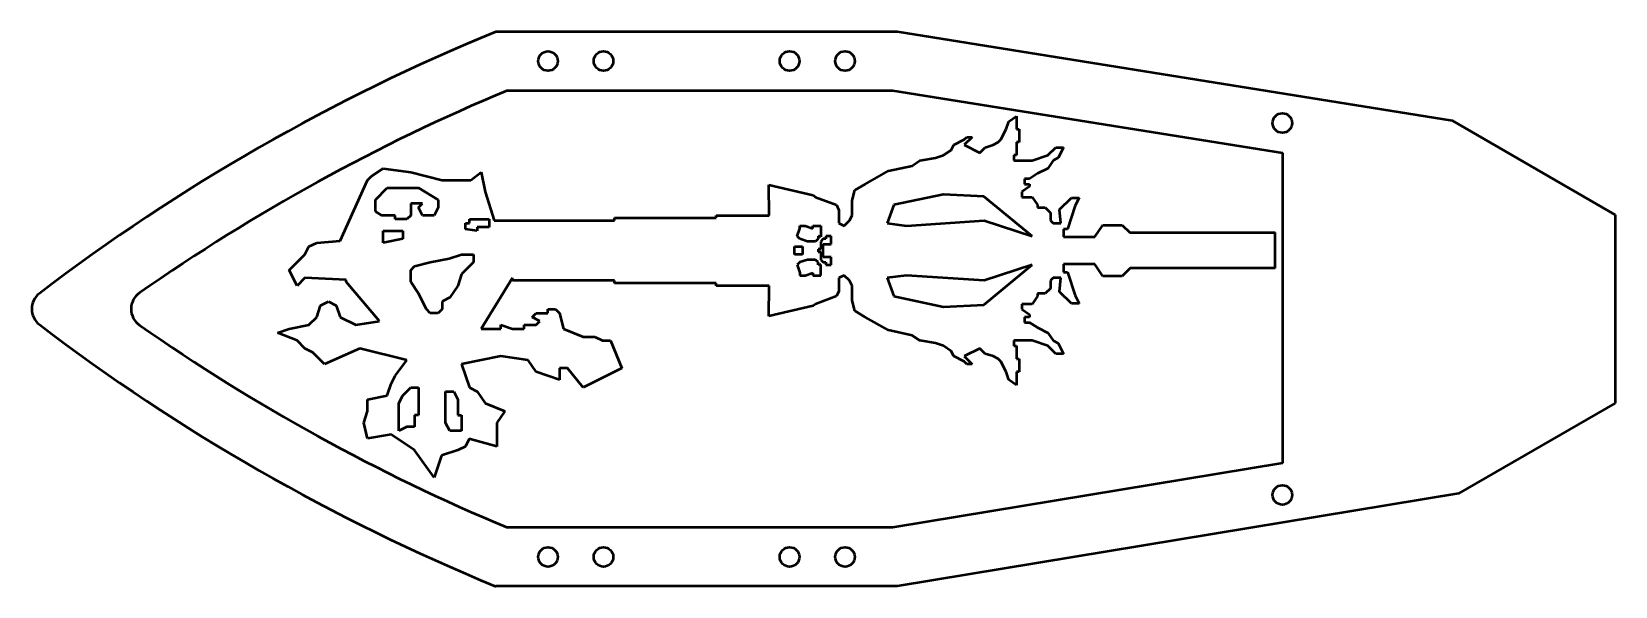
# Model space of a CAD drawing. Header units: millimetres. Extents: x -33 to 210, y 129 to 214.
import ezdxf

# ---------------------------------------------------------------- set-up
doc = ezdxf.new("R2010")
doc.units = ezdxf.units.MM
for name, color, linetype in [('ALL6_3COMP', 7, 'Continuous'), ('CAM5', 7, 'Continuous'), ('KEY3COMP', 7, 'Continuous')]:
    doc.layers.add(name, color=color, linetype=linetype)

# ---------------------------------------------------------------- blocks, each defined once
blk = doc.blocks.new('SE')
at = {"layer": 'ALL6_3COMP', "color": 7, "linetype": 'Continuous', "lineweight": 50}
for p, q in [((38.29, 214.18), (99.79, 214.18)), ((99.79, 214.18), (184.79, 200.54)), ((40.08, 205.18), (99.07, 205.18)), ((99.07, 205.18), (158.79, 195.6)), ((184.79, 200.54), (209.79, 186.11)), ((158.79, 195.6), (158.79, 148.05)), ((209.79, 186.11), (209.79, 157.24)), ((209.79, 157.24), (185.78, 143.38)), ((158.79, 148.05), (99.05, 138.18)), ((185.78, 143.38), (99.79, 129.18)), ((99.05, 138.18), (40.08, 138.18)), ((99.79, 129.18), (38.29, 129.18))]:
    blk.add_line(p, q, dxfattribs=at)
for centre in [(46.29, 209.67), (54.79, 209.68), (83.29, 209.68), (91.79, 209.68), (158.79, 200.18), (158.79, 143.18), (46.29, 133.68), (54.79, 133.68), (83.29, 133.68), (91.79, 133.68)]:
    blk.add_circle(centre, 1.5, dxfattribs=at)
for centre, radius, start, end in [((154.81, -69.91), 307.05, 112.3015, 127.3872), ((154.81, -69.91), 298.05, 112.64, 125.0365), ((-29.81, 171.68), 3, 127.3872, 232.6128), ((-14.58, 171.68), 3, 125.0365, 234.9635), ((154.81, 413.26), 307.05, 232.6128, 247.6985), ((154.81, 413.26), 298.05, 234.9635, 247.36)]:
    blk.add_arc(centre, radius, start, end, dxfattribs=at)
blk = doc.blocks.new('SE1')
at = {"layer": 'KEY3COMP', "color": 7, "linetype": 'Continuous', "lineweight": 50}
for p, q in [((115.66, 197.63), (116.46, 199.23)), ((116.46, 199.23), (116.86, 200.43)), ((116.86, 200.43), (118.06, 201.23)), ((118.06, 201.23), (118.06, 199.23)), ((118.06, 199.23), (118.46, 199.23)), ((118.46, 199.23), (118.46, 197.23)), ((108.06, 196.03), (108.46, 196.83)), ((108.46, 196.83), (110.06, 197.63)), ((110.06, 197.63), (110.46, 198.03)), ((111.26, 198.03), (110.06, 196.83)), ((110.06, 196.83), (112.46, 195.63)), ((110.46, 198.03), (111.26, 198.03)), ((113.26, 196.43), (114.46, 196.83)), ((114.46, 196.83), (115.26, 197.23)), ((115.26, 197.23), (115.66, 197.63)), ((118.46, 197.23), (118.06, 197.23)), ((118.06, 197.23), (118.06, 195.23)), ((102.06, 193.63), (103.26, 194.43)), ((103.26, 194.43), (105.66, 194.83)), ((105.66, 194.83), (106.86, 195.23)), ((106.86, 195.23), (108.06, 196.03)), ((112.46, 195.63), (113.26, 196.43)), ((118.06, 195.23), (117.66, 195.23)), ((117.66, 195.23), (117.66, 194.43)), ((117.66, 194.43), (120.46, 194.43)), ((120.46, 194.43), (122.86, 195.23)), ((122.86, 195.23), (124.06, 196.43)), ((123.66, 194.43), (122.86, 193.23)), ((124.46, 194.83), (123.66, 194.43)), ((124.06, 196.43), (125.26, 196.43)), ((125.26, 196.43), (124.46, 194.83)), ((18.66, 191.43), (19.26, 192.03)), ((19.26, 192.03), (21.06, 193.23)), ((21.06, 193.23), (25.26, 192.63)), ((25.26, 192.63), (30.06, 191.43)), ((34.44, 191.43), (36.06, 192.63)), ((36.06, 192.63), (36.66, 189.63)), ((94.86, 190.83), (98.46, 192.83)), ((98.46, 192.83), (102.06, 193.63)), ((121.26, 192.43), (120.06, 191.63)), ((122.86, 193.23), (121.26, 192.43)), ((14.46, 182.13), (18.66, 191.43)), ((19.86, 188.43), (21.66, 190.23)), ((21.66, 190.23), (26.46, 190.23)), ((26.46, 190.23), (29.46, 188.43)), ((30.06, 191.43), (34.44, 191.43)), ((36.66, 189.63), (38.06, 185.23)), ((80.16, 186.03), (80.1, 190.68)), ((80.1, 190.68), (86.92, 189.1)), ((92.86, 188.28), (93.31, 189.88)), ((93.31, 189.88), (94.86, 190.83)), ((106.86, 189.23), (99.26, 187.63)), ((113.06, 188.93), (106.86, 189.23)), ((120.06, 190.43), (118.86, 189.63)), ((118.86, 189.63), (118.86, 188.83)), ((120.06, 191.63), (119.26, 191.63)), ((119.26, 191.63), (119.26, 190.83)), ((119.26, 190.83), (120.06, 190.83)), ((120.06, 190.83), (120.06, 190.43)), ((19.86, 186.63), (19.86, 188.43)), ((25.26, 187.83), (25.26, 186.03)), ((27.06, 187.83), (25.26, 187.83)), ((26.46, 187.23), (27.06, 187.83)), ((27.06, 186.03), (26.46, 187.23)), ((29.46, 187.23), (28.86, 186.03)), ((29.46, 188.43), (29.46, 187.23)), ((86.92, 189.1), (87.26, 188.83)), ((87.26, 188.83), (90.46, 187.63)), ((90.46, 187.63), (90.86, 186.83)), ((90.86, 186.83), (90.86, 184.83)), ((92.86, 186.03), (92.86, 188.28)), ((99.26, 187.63), (98.23, 184.83)), ((120.46, 182.83), (113.06, 188.93)), ((118.86, 188.83), (120.46, 188.83)), ((120.46, 188.83), (121.26, 187.63)), ((121.26, 187.63), (121.26, 187.23)), ((121.26, 187.23), (122.46, 187.23)), ((122.46, 187.23), (123.26, 186.43)), ((124.66, 186.93), (126.46, 188.73)), ((124.86, 184.83), (124.66, 186.93)), ((127.06, 187.53), (125.86, 183.93)), ((126.46, 188.73), (127.66, 188.73)), ((127.66, 188.73), (127.06, 187.53)), ((20.83, 186.03), (19.86, 186.63)), ((22.86, 186.03), (20.83, 186.03)), ((22.86, 185.43), (22.86, 186.03)), ((24.66, 185.43), (22.86, 185.43)), ((25.26, 186.03), (24.66, 185.43)), ((28.86, 186.03), (27.06, 186.03)), ((33.66, 184.83), (34.26, 184.83)), ((33.66, 183.93), (33.66, 184.83)), ((34.26, 185.43), (37.26, 185.43)), ((34.26, 184.83), (34.26, 185.43)), ((37.26, 185.43), (37.26, 184.23)), ((38.06, 185.23), (56.46, 185.23)), ((56.46, 185.23), (56.46, 185.63)), ((56.46, 185.63), (72.06, 185.63)), ((72.06, 185.63), (72.06, 186.03)), ((72.06, 186.03), (80.16, 186.03)), ((84.86, 184.43), (85.66, 184.43)), ((84.86, 184.03), (84.86, 184.43)), ((85.66, 184.43), (86.86, 184.03)), ((86.86, 184.43), (88.06, 184.43)), ((86.86, 184.03), (86.86, 184.43)), ((88.06, 184.43), (88.06, 182.75)), ((90.86, 184.83), (91.66, 184.43)), ((91.66, 184.43), (92.46, 185.23)), ((92.46, 185.23), (92.86, 186.03)), ((98.23, 184.83), (101.19, 184.43)), ((101.19, 184.43), (113.12, 185.23)), ((113.12, 185.23), (120.46, 182.83)), ((123.26, 186.43), (123.26, 185.23)), ((123.26, 185.23), (123.66, 184.83)), ((123.66, 184.83), (124.86, 184.83)), ((130.06, 182.73), (131.26, 184.53)), ((131.26, 184.53), (134.26, 184.53)), ((134.26, 184.53), (135.41, 183.38)), ((10.86, 181.83), (14.46, 182.13)), ((21.06, 183.63), (24.06, 183.63)), ((21.06, 181.83), (21.06, 183.63)), ((24.06, 182.43), (21.06, 181.83)), ((24.06, 183.63), (24.06, 182.43)), ((35.46, 183.63), (33.66, 183.93)), ((35.46, 184.23), (35.46, 183.63)), ((37.26, 184.23), (35.46, 184.23)), ((84.46, 182.83), (84.86, 184.03)), ((84.86, 182.43), (84.46, 182.83)), ((86.06, 182.03), (84.86, 182.43)), ((87.26, 182.03), (86.06, 182.03)), ((87.66, 182.43), (87.26, 182.03)), ((87.66, 182.83), (87.66, 182.43)), ((88.06, 182.75), (87.66, 182.83)), ((88.46, 182.43), (88.06, 182.03)), ((88.06, 182.03), (88.06, 180.83)), ((88.86, 182.43), (88.46, 182.43)), ((88.86, 182.83), (88.86, 182.43)), ((89.66, 182.83), (88.86, 182.83)), ((89.66, 181.63), (89.66, 182.83)), ((125.86, 183.93), (125.26, 183.93)), ((125.26, 183.93), (125.26, 182.73)), ((125.26, 182.73), (130.06, 182.73)), ((135.41, 183.38), (157.66, 183.38)), ((157.66, 177.93), (157.66, 183.38)), ((6.66, 177.63), (9.06, 180.03)), ((9.06, 180.03), (9.66, 181.23)), ((9.66, 181.23), (10.86, 181.83)), ((31.13, 179.43), (33.06, 180.03)), ((33.06, 180.03), (34.86, 180.03)), ((34.86, 180.03), (34.86, 178.83)), ((84.06, 181.23), (85.26, 181.23)), ((84.06, 180.03), (84.06, 181.23)), ((85.26, 180.03), (84.06, 180.03)), ((85.26, 181.23), (85.26, 180.03)), ((87.66, 180.83), (87.66, 180.43)), ((88.06, 180.83), (87.66, 180.83)), ((87.66, 180.43), (88.06, 180.43)), ((88.06, 180.43), (88.06, 179.23)), ((88.46, 181.63), (89.66, 181.63)), ((88.46, 179.63), (88.46, 181.63)), ((89.66, 179.63), (88.46, 179.63)), ((89.66, 178.43), (89.66, 179.63)), ((7.86, 175.23), (6.66, 177.63)), ((25.26, 177.63), (25.86, 178.23)), ((25.26, 175.83), (25.26, 177.63)), ((25.86, 178.23), (28.26, 178.83)), ((28.26, 178.83), (31.13, 179.43)), ((34.86, 178.83), (33.06, 177.03)), ((84.86, 178.83), (84.46, 178.43)), ((84.46, 178.43), (84.86, 177.23)), ((86.06, 179.23), (84.86, 178.83)), ((84.86, 177.23), (84.86, 176.83)), ((85.66, 176.83), (86.86, 177.23)), ((87.26, 179.23), (86.06, 179.23)), ((86.86, 177.23), (86.86, 176.83)), ((87.66, 178.83), (87.26, 179.23)), ((87.66, 178.43), (87.66, 178.83)), ((88.06, 178.51), (87.66, 178.43)), ((88.06, 179.23), (88.46, 178.83)), ((88.06, 176.83), (88.06, 178.51)), ((88.46, 178.83), (88.86, 178.83)), ((88.86, 178.83), (88.86, 178.43)), ((88.86, 178.43), (89.66, 178.43)), ((113.06, 172.32), (120.46, 178.43)), ((120.46, 178.43), (113.12, 176.03)), ((130.06, 178.53), (125.26, 178.53)), ((125.26, 178.53), (125.26, 177.33)), ((125.26, 177.33), (125.86, 177.33)), ((125.86, 177.33), (127.06, 173.73)), ((131.26, 176.73), (130.06, 178.53)), ((135.46, 177.93), (134.26, 176.73)), ((157.66, 177.93), (135.46, 177.93)), ((9.06, 176.43), (7.86, 175.23)), ((15.36, 176.13), (9.06, 176.43)), ((15.36, 175.83), (15.36, 176.13)), ((20.46, 169.83), (15.36, 175.83)), ((26.46, 174.03), (25.26, 175.83)), ((32.46, 175.23), (31.26, 173.43)), ((33.06, 177.03), (32.46, 175.23)), ((40.86, 176.43), (36.06, 168.63)), ((40.86, 176.03), (40.86, 176.43)), ((56.46, 176.03), (40.86, 176.03)), ((56.46, 175.63), (56.46, 176.03)), ((72.06, 175.63), (56.46, 175.63)), ((72.06, 175.23), (72.06, 175.63)), ((80.16, 175.23), (72.06, 175.23)), ((80.1, 170.58), (80.16, 175.23)), ((84.86, 176.83), (85.66, 176.83)), ((86.86, 176.83), (88.06, 176.83)), ((91.66, 176.83), (90.86, 176.43)), ((90.86, 176.43), (90.86, 174.43)), ((92.46, 176.03), (91.66, 176.83)), ((92.86, 175.23), (92.46, 176.03)), ((92.86, 172.98), (92.86, 175.23)), ((101.19, 176.83), (98.23, 176.43)), ((98.23, 176.43), (99.26, 173.63)), ((113.12, 176.03), (101.19, 176.83)), ((123.26, 174.83), (122.46, 174.03)), ((123.66, 176.43), (123.26, 176.03)), ((123.26, 176.03), (123.26, 174.83)), ((124.86, 176.43), (123.66, 176.43)), ((124.66, 174.33), (124.86, 176.43)), ((134.26, 176.73), (131.26, 176.73)), ((11.46, 172.23), (12.66, 172.83)), ((12.66, 172.83), (13.86, 172.23)), ((27.66, 171.63), (26.46, 174.03)), ((31.26, 173.43), (30.06, 172.83)), ((30.06, 172.83), (30.06, 171.63)), ((87.26, 172.43), (86.92, 172.15)), ((90.46, 173.63), (87.26, 172.43)), ((90.86, 174.43), (90.46, 173.63)), ((93.31, 171.38), (92.86, 172.98)), ((99.26, 173.63), (106.86, 172.03)), ((106.86, 172.03), (113.06, 172.32)), ((120.46, 172.43), (118.86, 172.43)), ((118.86, 172.43), (118.86, 171.63)), ((121.26, 173.63), (120.46, 172.43)), ((122.46, 174.03), (121.26, 174.03)), ((121.26, 174.03), (121.26, 173.63)), ((126.46, 172.53), (124.66, 174.33)), ((127.66, 172.53), (126.46, 172.53)), ((127.06, 173.73), (127.66, 172.53)), ((9.66, 169.23), (10.86, 170.43)), ((10.86, 170.43), (11.46, 172.23)), ((13.86, 172.23), (14.46, 170.43)), ((14.46, 170.43), (16.86, 169.23)), ((16.86, 169.23), (20.46, 169.83)), ((28.26, 171.03), (27.66, 171.63)), ((29.46, 171.03), (28.26, 171.03)), ((30.06, 171.63), (29.46, 171.03)), ((43.86, 170.43), (44.46, 171.03)), ((45.06, 169.83), (43.86, 170.43)), ((44.46, 171.03), (46.26, 171.03)), ((44.46, 169.23), (45.06, 169.83)), ((46.26, 171.03), (46.26, 171.63)), ((46.26, 171.63), (47.46, 171.63)), ((47.46, 171.63), (48.06, 171.03)), ((48.06, 171.03), (48.66, 168.63)), ((86.92, 172.15), (80.1, 170.58)), ((94.86, 170.43), (93.31, 171.38)), ((98.46, 168.43), (94.86, 170.43)), ((118.86, 171.63), (120.06, 170.83)), ((120.06, 170.43), (119.26, 170.43)), ((119.26, 170.43), (119.26, 169.63)), ((120.06, 170.83), (120.06, 170.43)), ((4.86, 168.03), (6.66, 168.63)), ((7.86, 166.83), (4.86, 168.03)), ((6.66, 168.63), (9.66, 169.23)), ((36.06, 168.63), (39.06, 168.63)), ((39.06, 168.63), (39.06, 169.23)), ((39.06, 169.23), (40.86, 168.63)), ((40.86, 168.63), (42.66, 168.63)), ((42.66, 168.63), (42.66, 169.23)), ((42.66, 169.23), (44.46, 169.23)), ((48.66, 168.63), (51.66, 167.43)), ((51.66, 167.43), (53.46, 167.43)), ((53.46, 167.43), (54.66, 166.83)), ((102.06, 167.63), (98.46, 168.43)), ((103.26, 166.83), (102.06, 167.63)), ((119.26, 169.63), (120.06, 169.63)), ((120.06, 169.63), (121.26, 168.83)), ((121.26, 168.83), (122.86, 168.03)), ((122.86, 168.03), (123.66, 166.83)), ((9.06, 165.63), (7.86, 166.83)), ((10.26, 165.03), (9.06, 165.63)), ((12.06, 163.23), (10.26, 165.03)), ((17.46, 165.63), (12.06, 163.23)), ((24.66, 163.83), (17.46, 165.63)), ((54.66, 166.83), (55.86, 166.83)), ((55.86, 166.83), (57.58, 162.63)), ((105.66, 166.43), (103.26, 166.83)), ((106.86, 166.03), (105.66, 166.43)), ((108.06, 165.23), (106.86, 166.03)), ((108.46, 164.43), (108.06, 165.23)), ((112.46, 165.63), (110.06, 164.43)), ((113.26, 164.83), (112.46, 165.63)), ((120.46, 166.83), (117.66, 166.83)), ((117.66, 166.83), (117.66, 166.03)), ((117.66, 166.03), (118.06, 166.03)), ((118.06, 166.03), (118.06, 164.03)), ((122.86, 166.03), (120.46, 166.83)), ((124.06, 164.83), (122.86, 166.03)), ((123.66, 166.83), (124.46, 166.43)), ((124.46, 166.43), (125.26, 164.83)), ((22.86, 161.43), (24.66, 163.83)), ((39.06, 164.43), (33.06, 163.23)), ((33.06, 163.23), (34.26, 159.63)), ((43.26, 163.83), (39.06, 164.43)), ((44.46, 162.03), (43.26, 163.83)), ((49.26, 162.63), (48.06, 162.63)), ((48.06, 162.63), (48.06, 160.83)), ((51.66, 159.63), (49.26, 162.63)), ((57.58, 162.63), (51.66, 159.63)), ((110.06, 163.63), (108.46, 164.43)), ((110.06, 164.43), (111.26, 163.23)), ((110.46, 163.23), (110.06, 163.63)), ((111.26, 163.23), (110.46, 163.23)), ((114.46, 164.43), (113.26, 164.83)), ((115.26, 164.03), (114.46, 164.43)), ((115.66, 163.63), (115.26, 164.03)), ((116.46, 162.03), (115.66, 163.63)), ((118.06, 164.03), (118.46, 164.03)), ((118.46, 164.03), (118.46, 162.03)), ((125.26, 164.83), (124.06, 164.83)), ((21.66, 158.43), (22.26, 160.23)), ((22.26, 160.23), (22.86, 161.43)), ((48.06, 160.83), (44.46, 162.03)), ((116.86, 160.83), (116.46, 162.03)), ((118.06, 160.03), (116.86, 160.83)), ((118.46, 162.03), (118.06, 162.03)), ((118.06, 162.03), (118.06, 160.03)), ((18.66, 157.83), (21.66, 158.43)), ((18.66, 156.03), (18.66, 157.83)), ((23.46, 157.23), (24.06, 158.43)), ((24.06, 158.43), (25.26, 159.63)), ((25.26, 159.63), (26.46, 159.63)), ((26.46, 159.63), (26.46, 155.43)), ((30.57, 159.03), (31.86, 159.03)), ((30.57, 154.23), (30.57, 159.03)), ((31.86, 159.03), (32.46, 157.83)), ((32.46, 157.83), (32.46, 155.43)), ((34.26, 159.63), (35.46, 159.03)), ((35.46, 159.03), (36.66, 157.23)), ((18.06, 154.23), (18.66, 156.03)), ((23.46, 153.03), (23.46, 157.23)), ((25.86, 155.43), (25.86, 153.63)), ((26.46, 155.43), (25.86, 155.43)), ((32.46, 155.43), (33.06, 155.43)), ((33.06, 155.43), (33.06, 153.03)), ((36.66, 157.23), (39.66, 156.03)), ((39.66, 156.03), (38.46, 154.23)), ((18.66, 151.83), (18.06, 154.23)), ((24.66, 153.63), (23.46, 153.03)), ((25.86, 153.63), (24.66, 153.63)), ((31.26, 153.03), (30.57, 154.23)), ((33.06, 153.03), (31.26, 153.03)), ((38.46, 154.23), (38.46, 150.63)), ((22.26, 152.43), (18.66, 151.83)), ((25.86, 150.03), (22.26, 152.43)), ((33.66, 150.63), (32.46, 150.03)), ((34.23, 151.76), (33.66, 150.63)), ((38.46, 150.63), (34.23, 151.76)), ((28.86, 145.83), (25.86, 150.03)), ((29.99, 149.22), (28.86, 145.83)), ((32.46, 150.03), (29.99, 149.22))]:
    blk.add_line(p, q, dxfattribs=at)

msp = doc.modelspace()

# ---------------------------------------------------------------- block references
at = {"layer": 'CAM5'}
for name in ['SE', 'SE1']:
    msp.add_blockref(name, (0, 0), dxfattribs=at)

doc.saveas('drawing.dxf')
